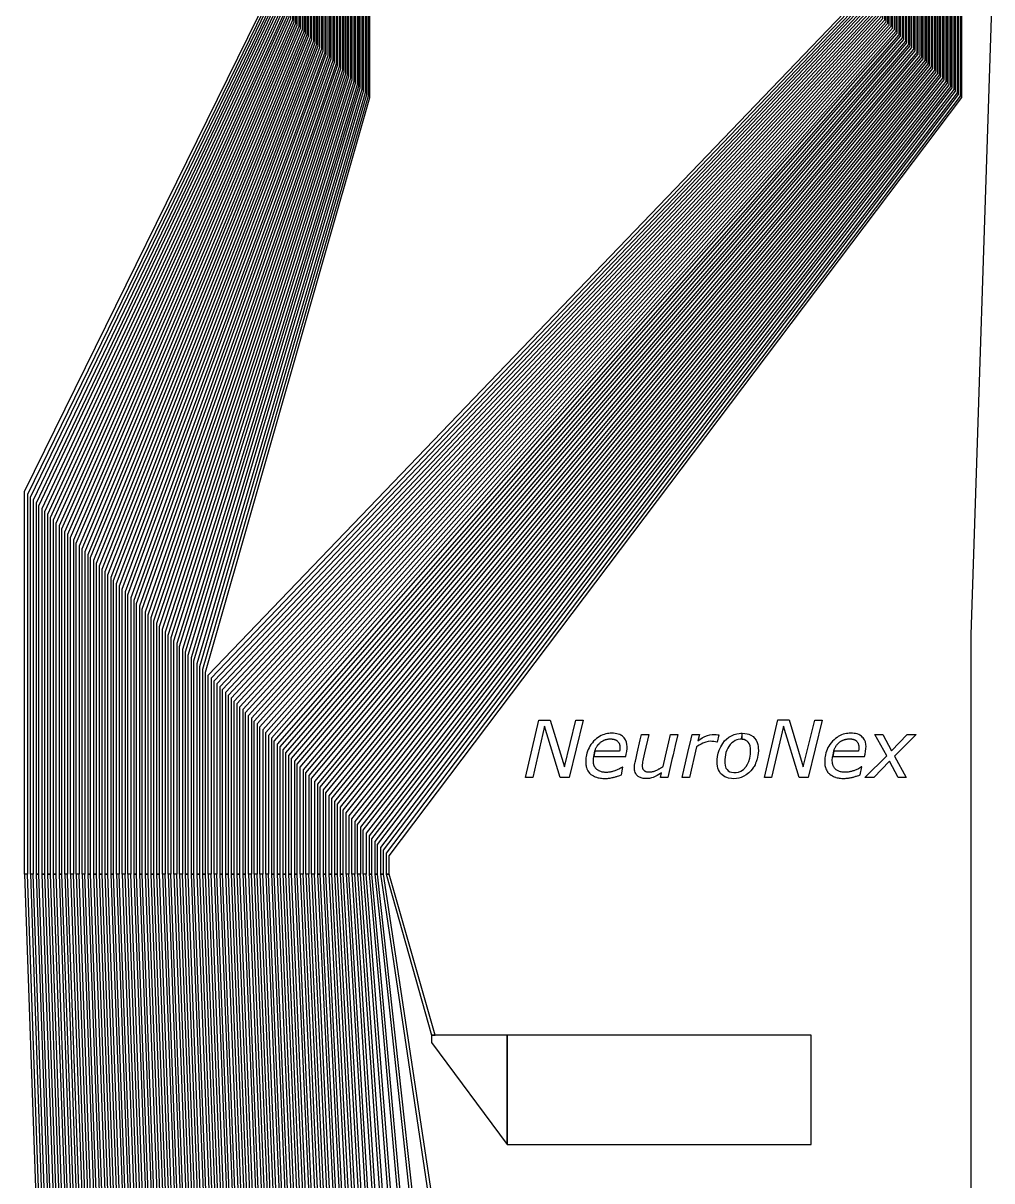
# Model space of a CAD drawing. Header units: inches. Extents: x 115980 to 170179, y 57000 to 74333.
# Drawn here: x 149739 to 150279, y 63481 to 64126 of the extents above; entities that cross this region are included whole.
import ezdxf

# ---------------------------------------------------------------- set-up
doc = ezdxf.new("R2010")
doc.units = ezdxf.units.IN
doc.header["$MEASUREMENT"] = 0
for name, color, linetype in [('metal', 221, 'Continuous'), ('nitride window', 40, 'Continuous'), ('profile', 140, 'Continuous')]:
    doc.layers.add(name, color=color, linetype=linetype)

msp = doc.modelspace()

# ---------------------------------------------------------------- linework, layer by layer
at = {"layer": 'metal'}
for points in [[(149741.62, 63651.68), (149740.02, 63651.68), (149740.02, 63865.08), (149875.82, 64141.42), (149876.72, 64141.42), (149876.72, 64140.52), (149741.62, 63863.48), (149741.62, 63651.68)], [(149744.82, 63651.68), (149743.22, 63651.68), (149743.22, 63767.31), (149743.22, 63861.88), (149877.62, 64139.62), (149877.62, 64141.42), (149878.52, 64141.42), (149878.52, 64138.72), (149744.82, 63860.28), (149744.82, 63651.68)], [(149880.32, 64141.42), (149879.42, 64141.42), (149879.42, 64137.82), (149746.42, 63858.68), (149746.42, 63651.68), (149748.02, 63651.68), (149748.02, 63857.08), (149880.32, 64136.92), (149880.32, 64141.42)], [(149882.12, 64141.42), (149881.22, 64141.42), (149881.22, 64136.02), (149749.62, 63855.48), (149749.62, 63651.68), (149751.22, 63651.68), (149751.22, 63853.88), (149882.12, 64135.12), (149882.12, 64141.42)], [(149883.92, 64141.42), (149883.02, 64141.42), (149883.02, 64134.22), (149752.82, 63852.28), (149752.82, 63651.68), (149754.42, 63651.68), (149754.42, 63850.68), (149883.92, 64133.32), (149883.92, 64141.42)], [(149885.72, 64141.42), (149884.82, 64141.42), (149884.82, 64132.42), (149756.02, 63849.08), (149756.02, 63651.68), (149757.62, 63651.68), (149757.62, 63847.48), (149885.72, 64131.52), (149885.72, 64141.42)], [(149887.52, 64141.42), (149886.62, 64141.42), (149886.62, 64130.62), (149759.22, 63845.88), (149759.22, 63651.68), (149760.82, 63651.68), (149760.82, 63844.28), (149887.52, 64129.72), (149887.52, 64141.42)], [(149764.02, 63651.68), (149762.42, 63651.68), (149762.42, 63842.68), (149888.42, 64128.82), (149888.42, 64141.42), (149889.32, 64141.42), (149889.32, 64127.92), (149764.02, 63841.08)], [(149767.22, 63651.68), (149765.62, 63651.68), (149765.62, 63839.48), (149890.22, 64127.02), (149890.22, 64141.42), (149891.12, 64141.42), (149891.12, 64126.12), (149767.22, 63837.88)], [(149770.42, 63651.68), (149768.82, 63651.68), (149768.82, 63836.28), (149892.02, 64125.22), (149892.02, 64141.42), (149892.92, 64141.42), (149892.92, 64124.32), (149770.42, 63834.68)], [(149773.62, 63651.68), (149772.02, 63651.68), (149772.02, 63767.49), (149772.02, 63833.08), (149893.82, 64123.42), (149893.82, 64141.42), (149894.72, 64141.42), (149894.72, 64122.52), (149773.62, 63831.48), (149773.62, 63651.68)], [(149896.52, 64141.42), (149895.62, 64141.42), (149895.62, 64121.62), (149775.22, 63829.88), (149775.22, 63651.68), (149776.82, 63651.68), (149776.82, 63828.28), (149896.52, 64120.72), (149896.52, 64141.42)], [(149898.32, 64141.42), (149897.42, 64141.42), (149897.42, 64119.82), (149778.42, 63826.68), (149778.42, 63651.68), (149780.02, 63651.68), (149780.02, 63825.08), (149898.32, 64118.92), (149898.32, 64141.42)], [(149900.12, 64141.42), (149899.22, 64141.42), (149899.22, 64118.02), (149781.62, 63823.48), (149781.62, 63651.68), (149783.22, 63651.68), (149783.22, 63821.88), (149900.12, 64117.12), (149900.12, 64141.42)], [(149901.92, 64141.42), (149901.02, 64141.42), (149901.02, 64116.22), (149784.82, 63820.28), (149784.82, 63651.68), (149786.42, 63651.68), (149786.42, 63818.68), (149901.92, 64115.32), (149901.92, 64141.42)], [(149903.72, 64141.42), (149902.82, 64141.42), (149902.82, 64114.42), (149788.02, 63817.08), (149788.02, 63651.68), (149789.62, 63651.68), (149789.62, 63815.48), (149903.72, 64113.52), (149903.72, 64141.42)], [(149792.82, 63651.68), (149791.22, 63651.68), (149791.22, 63813.88), (149904.62, 64112.62), (149904.62, 64141.42), (149905.52, 64141.42), (149905.52, 64111.72), (149792.82, 63812.28)], [(149796.02, 63651.68), (149794.42, 63651.68), (149794.42, 63810.68), (149906.42, 64110.82), (149906.42, 64141.42), (149907.32, 64141.42), (149907.32, 64109.92), (149796.02, 63809.08)], [(149799.22, 63651.68), (149797.62, 63651.68), (149797.62, 63765.31), (149797.62, 63807.48), (149908.22, 64109.02), (149908.22, 64141.42), (149909.12, 64141.42), (149909.12, 64108.12), (149799.22, 63805.88), (149799.22, 63651.68)], [(149910.92, 64141.42), (149910.02, 64141.42), (149910.02, 64107.22), (149800.82, 63804.28), (149800.82, 63651.68), (149802.42, 63651.68), (149802.42, 63802.68), (149910.92, 64106.32), (149910.92, 64141.42)], [(149912.72, 64141.42), (149911.82, 64141.42), (149911.82, 64105.42), (149804.02, 63801.08), (149804.02, 63651.68), (149805.62, 63651.68), (149805.62, 63799.48), (149912.72, 64104.52), (149912.72, 64141.42)], [(149914.52, 64141.42), (149913.62, 64141.42), (149913.62, 64103.62), (149807.22, 63797.88), (149807.22, 63651.68), (149808.82, 63651.68), (149808.82, 63796.28), (149914.52, 64102.72), (149914.52, 64141.42)], [(149916.32, 64141.42), (149915.42, 64141.42), (149915.42, 64101.82), (149810.42, 63794.68), (149810.42, 63651.68), (149812.02, 63651.68), (149812.02, 63793.08), (149916.32, 64100.92), (149916.32, 64141.42)], [(149918.12, 64141.42), (149917.22, 64141.42), (149917.22, 64100.02), (149813.62, 63791.48), (149813.62, 63651.68), (149815.22, 63651.68), (149815.22, 63789.88), (149918.12, 64099.12), (149918.12, 64141.42)], [(149818.42, 63651.68), (149816.82, 63651.68), (149816.82, 63788.28), (149919.02, 64098.22), (149919.02, 64141.42), (149919.92, 64141.42), (149919.92, 64097.32), (149818.42, 63786.68)], [(149821.62, 63651.68), (149820.02, 63651.68), (149820.02, 63785.08), (149920.82, 64096.42), (149920.82, 64141.42), (149921.72, 64141.42), (149921.72, 64095.52), (149821.62, 63783.48)], [(149824.82, 63651.68), (149823.22, 63651.68), (149823.22, 63781.88), (149922.62, 64094.62), (149922.62, 64141.42), (149923.52, 64141.42), (149923.52, 64093.72), (149824.82, 63780.28)], [(149828.02, 63651.68), (149826.42, 63651.68), (149826.42, 63764.56), (149826.42, 63778.68), (149924.42, 64092.82), (149924.42, 64141.42), (149925.32, 64141.42), (149925.32, 64091.92), (149828.02, 63777.08), (149828.02, 63651.68)], [(149927.12, 64141.42), (149926.22, 64141.42), (149926.22, 64091.02), (149829.62, 63775.48), (149829.62, 63651.68), (149831.22, 63651.68), (149831.22, 63773.88), (149927.12, 64090.12), (149927.12, 64141.42)], [(149928.92, 64141.42), (149928.02, 64141.42), (149928.02, 64089.22), (149832.82, 63772.28), (149832.82, 63651.68), (149834.42, 63651.68), (149834.42, 63770.68), (149928.92, 64088.32), (149928.92, 64141.42)], [(149930.72, 64141.42), (149929.82, 64141.42), (149929.82, 64087.42), (149836.02, 63769.08), (149836.02, 63651.68), (149837.62, 63651.68), (149837.62, 63767.48), (149930.72, 64086.52), (149930.72, 64141.42)], [(149932.52, 64141.42), (149931.62, 64141.42), (149931.62, 64085.62), (149839.22, 63765.88), (149839.22, 63651.68), (149840.82, 63651.68), (149840.82, 63764.28), (149932.52, 64084.72), (149932.52, 64141.42)], [(149844.02, 63651.68), (149842.42, 63651.68), (149842.42, 63762.68), (150205.82, 64141.42), (150206.72, 64141.42), (150206.72, 64140.52), (149844.02, 63761.08), (149844.02, 63651.68)], [(149847.22, 63651.68), (149845.62, 63651.68), (149845.62, 63664.91), (149845.62, 63759.48), (150207.62, 64139.62), (150207.62, 64141.42), (150208.52, 64141.42), (150208.52, 64138.72), (149847.22, 63757.88), (149847.22, 63651.68)], [(150210.32, 64141.42), (150209.42, 64141.42), (150209.42, 64137.82), (149848.82, 63756.28), (149848.82, 63651.68), (149850.42, 63651.68), (149850.42, 63754.68), (150210.32, 64136.92), (150210.32, 64141.42)], [(150212.12, 64141.42), (150211.22, 64141.42), (150211.22, 64136.02), (149852.02, 63753.08), (149852.02, 63651.68), (149853.62, 63651.68), (149853.62, 63751.48), (150212.12, 64135.12), (150212.12, 64141.42)], [(150213.92, 64141.42), (150213.02, 64141.42), (150213.02, 64134.22), (149855.22, 63749.88), (149855.22, 63651.68), (149856.82, 63651.68), (149856.82, 63748.28), (150213.92, 64133.32), (150213.92, 64141.42)], [(150215.72, 64141.42), (150214.82, 64141.42), (150214.82, 64132.42), (149858.42, 63746.68), (149858.42, 63651.68), (149860.02, 63651.68), (149860.02, 63745.08), (150215.72, 64131.52), (150215.72, 64141.42)], [(150217.52, 64141.42), (150216.62, 64141.42), (150216.62, 64130.62), (149861.62, 63743.48), (149861.62, 63651.68), (149863.22, 63651.68), (149863.22, 63741.88), (150217.52, 64129.72), (150217.52, 64141.42)], [(149866.42, 63651.68), (149864.82, 63651.68), (149864.82, 63740.28), (150218.42, 64128.82), (150218.42, 64141.42), (150219.32, 64141.42), (150219.32, 64127.92), (149866.42, 63738.68)], [(149869.62, 63651.68), (149868.02, 63651.68), (149868.02, 63737.08), (150220.22, 64127.02), (150220.22, 64141.42), (150221.12, 64141.42), (150221.12, 64126.12), (149869.62, 63735.48)], [(149872.82, 63651.68), (149871.22, 63651.68), (149871.22, 63733.88), (150222.02, 64125.22), (150222.02, 64141.42), (150222.92, 64141.42), (150222.92, 64124.32), (149872.82, 63732.28)], [(149876.02, 63651.68), (149874.42, 63651.68), (149874.42, 63665.09), (149874.42, 63730.68), (150223.82, 64123.42), (150223.82, 64141.42), (150224.72, 64141.42), (150224.72, 64122.52), (149876.02, 63729.08), (149876.02, 63651.68)], [(150226.52, 64141.42), (150225.62, 64141.42), (150225.62, 64121.62), (149877.62, 63727.48), (149877.62, 63651.68), (149879.22, 63651.68), (149879.22, 63725.88), (150226.52, 64120.72), (150226.52, 64141.42)], [(150228.32, 64141.42), (150227.42, 64141.42), (150227.42, 64119.82), (149880.82, 63724.28), (149880.82, 63651.68), (149882.42, 63651.68), (149882.42, 63722.68), (150228.32, 64118.92), (150228.32, 64141.42)], [(150230.12, 64141.42), (150229.22, 64141.42), (150229.22, 64118.02), (149884.02, 63721.08), (149884.02, 63651.68), (149885.62, 63651.68), (149885.62, 63719.48), (150230.12, 64117.12), (150230.12, 64141.42)], [(150231.92, 64141.42), (150231.02, 64141.42), (150231.02, 64116.22), (149887.22, 63717.88), (149887.22, 63651.68), (149888.82, 63651.68), (149888.82, 63716.28), (150231.92, 64115.32), (150231.92, 64141.42)], [(150233.72, 64141.42), (150232.82, 64141.42), (150232.82, 64114.42), (149890.42, 63714.68), (149890.42, 63651.68), (149892.02, 63651.68), (149892.02, 63713.08), (150233.72, 64113.52), (150233.72, 64141.42)], [(149895.22, 63651.68), (149893.62, 63651.68), (149893.62, 63711.48), (150234.62, 64112.62), (150234.62, 64141.42), (150235.52, 64141.42), (150235.52, 64111.72), (149895.22, 63709.88)], [(149898.42, 63651.68), (149896.82, 63651.68), (149896.82, 63708.28), (150236.42, 64110.82), (150236.42, 64141.42), (150237.32, 64141.42), (150237.32, 64109.92), (149898.42, 63706.68)], [(149901.62, 63651.68), (149900.02, 63651.68), (149900.02, 63662.91), (149900.02, 63705.08), (150238.22, 64109.02), (150238.22, 64141.42), (150239.12, 64141.42), (150239.12, 64108.12), (149901.62, 63703.48), (149901.62, 63651.68)], [(150240.92, 64141.42), (150240.02, 64141.42), (150240.02, 64107.22), (149903.22, 63701.88), (149903.22, 63651.68), (149904.82, 63651.68), (149904.82, 63700.28), (150240.92, 64106.32), (150240.92, 64141.42)], [(150242.72, 64141.42), (150241.82, 64141.42), (150241.82, 64105.42), (149906.42, 63698.68), (149906.42, 63651.68), (149908.02, 63651.68), (149908.02, 63697.08), (150242.72, 64104.52), (150242.72, 64141.42)], [(150244.52, 64141.42), (150243.62, 64141.42), (150243.62, 64103.62), (149909.62, 63695.48), (149909.62, 63651.68), (149911.22, 63651.68), (149911.22, 63693.88), (150244.52, 64102.72), (150244.52, 64141.42)], [(150246.32, 64141.42), (150245.42, 64141.42), (150245.42, 64101.82), (149912.82, 63692.28), (149912.82, 63651.68), (149914.42, 63651.68), (149914.42, 63690.68), (150246.32, 64100.92), (150246.32, 64141.42)], [(150248.12, 64141.42), (150247.22, 64141.42), (150247.22, 64100.02), (149916.02, 63689.08), (149916.02, 63651.68), (149917.62, 63651.68), (149917.62, 63687.48), (150248.12, 64099.12), (150248.12, 64141.42)], [(149920.82, 63651.68), (149919.22, 63651.68), (149919.22, 63685.88), (150249.02, 64098.22), (150249.02, 64141.42), (150249.92, 64141.42), (150249.92, 64097.32), (149920.82, 63684.28)], [(149924.02, 63651.68), (149922.42, 63651.68), (149922.42, 63682.68), (150250.82, 64096.42), (150250.82, 64141.42), (150251.72, 64141.42), (150251.72, 64095.52), (149924.02, 63681.08)], [(149927.22, 63651.68), (149925.62, 63651.68), (149925.62, 63679.48), (150252.62, 64094.62), (150252.62, 64141.42), (150253.52, 64141.42), (150253.52, 64093.72), (149927.22, 63677.88)], [(149930.42, 63651.68), (149928.82, 63651.68), (149928.82, 63662.16), (149928.82, 63676.28), (150254.42, 64092.82), (150254.42, 64141.42), (150255.32, 64141.42), (150255.32, 64091.92), (149930.42, 63674.68), (149930.42, 63651.68)], [(150257.12, 64141.42), (150256.22, 64141.42), (150256.22, 64091.02), (149932.02, 63673.08), (149932.02, 63651.68), (149933.62, 63651.68), (149933.62, 63671.48), (150257.12, 64090.12), (150257.12, 64141.42)], [(150258.92, 64141.42), (150258.02, 64141.42), (150258.02, 64089.22), (149935.22, 63669.88), (149935.22, 63651.68), (149936.82, 63651.68), (149936.82, 63668.28), (150258.92, 64088.32), (150258.92, 64141.42)], [(150260.72, 64141.42), (150259.82, 64141.42), (150259.82, 64087.42), (149938.42, 63666.68), (149938.42, 63651.68), (149940.02, 63651.68), (149940.02, 63665.08), (150260.72, 64086.52), (150260.72, 64141.42)], [(150262.52, 64141.42), (150261.62, 64141.42), (150261.62, 64085.62), (149941.62, 63663.48), (149941.62, 63651.68), (149943.22, 63651.68), (149943.22, 63661.88), (150262.52, 64084.72), (150262.52, 64141.42)], [(150019.26, 63705.67), (150026.65, 63737.66), (150033.05, 63737.66), (150040.93, 63711.53), (150047.31, 63737.65), (150051.35, 63737.65), (150043.57, 63705.67), (150038.53, 63705.67), (150029.84, 63734.28), (150023.27, 63705.65)], [(150152.45, 63705.7), (150159.85, 63737.7), (150166.25, 63737.7), (150174.12, 63711.57), (150180.51, 63737.69), (150184.55, 63737.69), (150176.77, 63705.7), (150171.72, 63705.7), (150163.03, 63734.32), (150156.46, 63705.69)], [(150057.31, 63717.3), (150075.11, 63717.31), (150075.39, 63718.6), (150075.65, 63720.12), (150075.86, 63721.85), (150075.89, 63722.88), (150075.8, 63724.06), (150075.52, 63725.42), (150074.98, 63726.63), (150074.65, 63727.19), (150074.29, 63727.68), (150073.83, 63728.17), (150073.29, 63728.63), (150072.73, 63729.04), (150072.37, 63729.27), (150071.79, 63729.53), (150070.86, 63729.89), (150070.09, 63730.07), (150069.23, 63730.22), (150068.27, 63730.3), (150067.31, 63730.34), (150066.4, 63730.3), (150065.72, 63730.23), (150064.91, 63730.12), (150064, 63729.93), (150063.11, 63729.68), (150062.27, 63729.37), (150061.45, 63729.02), (150060.44, 63728.49), (150059.71, 63728), (150058.87, 63727.38), (150058.04, 63726.65), (150057.23, 63725.83), (150056.51, 63725), (150055.74, 63724.02), (150055.19, 63723.15), (150054.68, 63722.27), (150054.21, 63721.22), (150053.8, 63720.26), (150053.48, 63719.26), (150053.24, 63718.29), (150053.07, 63717.34), (150052.96, 63716.61), (150052.88, 63715.84), (150052.83, 63715.04), (150052.83, 63714.58), (150052.83, 63713.99), (150052.86, 63713.36), (150052.92, 63712.7), (150053, 63712.2), (150053.1, 63711.67), (150053.24, 63711.14), (150053.49, 63710.45), (150053.8, 63709.79), (150054.09, 63709.26), (150054.35, 63708.87), (150054.48, 63708.67), (150054.96, 63708.11), (150055.32, 63707.76), (150055.74, 63707.39), (150056.37, 63706.92), (150057.11, 63706.49), (150057.79, 63706.16), (150058.17, 63706), (150058.92, 63705.75), (150059.12, 63705.68), (150059.79, 63705.51), (150060.26, 63705.38), (150060.98, 63705.28), (150061.64, 63705.2), (150062.34, 63705.13), (150062.84, 63705.13), (150063.29, 63705.12), (150063.76, 63705.1), (150064.25, 63705.11), (150064.88, 63705.14), (150065.44, 63705.18), (150066.03, 63705.26), (150066.51, 63705.33), (150067.04, 63705.44), (150067.61, 63705.55), (150068.08, 63705.67), (150068.5, 63705.75), (150068.92, 63705.86), (150069.36, 63705.99), (150069.81, 63706.13), (150070.22, 63706.25), (150070.6, 63706.37), (150071.21, 63706.62), (150071.78, 63706.81), (150072.71, 63707.15), (150073.58, 63711.49), (150073.34, 63711.49), (150072.87, 63711.19), (150072.27, 63710.83), (150071.66, 63710.5), (150071.26, 63710.31), (150070.79, 63710.09), (150070.34, 63709.89), (150069.91, 63709.71), (150069.5, 63709.55), (150069.03, 63709.38), (150068.57, 63709.23), (150068.23, 63709.11), (150067.82, 63708.99), (150067.3, 63708.86), (150066.78, 63708.75), (150066.41, 63708.67), (150065.93, 63708.6), (150065.43, 63708.55), (150065, 63708.5), (150064.43, 63708.48), (150063.89, 63708.49), (150063.47, 63708.5), (150063.04, 63708.54), (150062.52, 63708.6), (150062, 63708.7), (150061.65, 63708.78), (150061.18, 63708.92), (150060.71, 63709.09), (150060.33, 63709.26), (150060, 63709.43), (150059.67, 63709.64), (150059.3, 63709.89), (150059.03, 63710.13), (150058.72, 63710.42), (150058.58, 63710.57), (150058.35, 63710.85), (150058.13, 63711.15), (150057.86, 63711.58), (150057.78, 63711.71), (150057.62, 63712.03), (150057.53, 63712.3), (150057.43, 63712.58), (150057.33, 63712.84), (150057.21, 63713.42), (150057.11, 63714.22), (150057.09, 63714.96), (150057.08, 63715.68), (150057.16, 63716.46), (150057.26, 63717.08), (150057.29, 63717.26), (150057.3, 63717.3), (150057.89, 63720.28), (150057.98, 63720.56), (150058.07, 63720.88), (150058.19, 63721.19), (150058.36, 63721.62), (150058.51, 63721.94), (150058.67, 63722.28), (150058.82, 63722.57), (150059, 63722.86), (150059.11, 63723.05), (150059.25, 63723.25), (150059.5, 63723.62), (150059.63, 63723.77), (150059.89, 63724.07), (150060.03, 63724.25), (150060.41, 63724.62), (150060.59, 63724.8), (150060.87, 63725.04), (150061.12, 63725.26), (150061.38, 63725.45), (150061.68, 63725.67), (150061.88, 63725.8), (150062.14, 63725.95), (150062.33, 63726.07), (150062.46, 63726.15), (150062.73, 63726.28), (150062.97, 63726.39), (150063.19, 63726.49), (150063.44, 63726.58), (150063.67, 63726.68), (150063.88, 63726.74), (150064.17, 63726.83), (150064.37, 63726.88), (150064.71, 63726.96), (150064.91, 63726.99), (150065.11, 63727.04), (150065.38, 63727.07), (150065.68, 63727.11), (150065.84, 63727.12), (150066.19, 63727.13), (150066.54, 63727.15), (150066.72, 63727.15), (150066.9, 63727.15), (150067.16, 63727.14), (150067.37, 63727.12), (150067.58, 63727.1), (150067.76, 63727.08), (150067.91, 63727.06), (150068.14, 63727.02), (150068.44, 63726.97), (150068.67, 63726.91), (150068.94, 63726.84), (150069.03, 63726.81), (150069.16, 63726.76), (150069.31, 63726.7), (150069.44, 63726.65), (150069.57, 63726.59), (150069.71, 63726.52), (150069.83, 63726.46), (150069.9, 63726.42), (150070.01, 63726.35), (150070.11, 63726.28), (150070.22, 63726.2), (150070.3, 63726.15), (150070.39, 63726.07), (150070.49, 63725.98), (150070.62, 63725.86), (150070.71, 63725.76), (150070.81, 63725.65), (150071, 63725.41), (150071.16, 63725.17), (150071.3, 63724.93), (150071.41, 63724.7), (150071.51, 63724.46), (150071.57, 63724.33), (150071.65, 63724.06), (150071.71, 63723.85), (150071.76, 63723.59), (150071.81, 63723.36), (150071.86, 63722.91), (150071.87, 63722.62), (150071.88, 63722.29), (150071.87, 63721.87), (150071.86, 63721.58), (150071.84, 63721.3), (150071.8, 63721.01), (150071.77, 63720.73), (150071.73, 63720.46), (150071.69, 63720.28), (150057.99, 63720.28), (150057.91, 63720.28)], [(150083.95, 63729.67), (150088.02, 63729.67), (150085.63, 63719.38), (150084.83, 63716), (150084.63, 63715.05), (150084.51, 63714.33), (150084.41, 63713.69), (150084.3, 63712.63), (150084.31, 63711.75), (150084.46, 63710.92), (150084.69, 63710.33), (150085.04, 63709.82), (150085.32, 63709.53), (150085.49, 63709.4), (150085.7, 63709.27), (150085.88, 63709.16), (150086.12, 63709.05), (150086.42, 63708.95), (150086.71, 63708.87), (150086.92, 63708.82), (150087.15, 63708.79), (150087.47, 63708.75), (150087.71, 63708.73), (150087.98, 63708.71), (150088.26, 63708.71), (150088.56, 63708.71), (150088.8, 63708.72), (150089.13, 63708.75), (150089.39, 63708.78), (150089.7, 63708.83), (150090.07, 63708.91), (150090.35, 63708.99), (150090.6, 63709.05), (150090.9, 63709.15), (150091.18, 63709.25), (150091.57, 63709.4), (150091.95, 63709.56), (150092.4, 63709.76), (150092.82, 63709.96), (150093.15, 63710.12), (150093.45, 63710.27), (150093.66, 63710.39), (150093.89, 63710.51), (150094.17, 63710.66), (150094.47, 63710.84), (150094.68, 63710.96), (150094.9, 63711.09), (150095.11, 63711.22), (150095.41, 63711.41), (150095.61, 63711.55), (150095.76, 63711.63), (150095.88, 63711.73), (150095.93, 63711.76), (150097.27, 63717.59), (150099.14, 63725.6), (150100.08, 63729.66), (150104.15, 63729.67), (150102.71, 63723.44), (150101.52, 63718.36), (150100.9, 63715.67), (150098.58, 63705.66), (150094.49, 63705.67), (150095.12, 63708.31), (150094.54, 63707.93), (150093.67, 63707.37), (150092.73, 63706.84), (150091.92, 63706.4), (150091.15, 63706.02), (150090.36, 63705.69), (150089.51, 63705.39), (150088.88, 63705.24), (150088.3, 63705.12), (150087.64, 63705.04), (150086.85, 63704.99), (150086.2, 63704.99), (150085.49, 63705.05), (150084.93, 63705.11), (150084.24, 63705.24), (150083.81, 63705.38), (150083.27, 63705.58), (150082.75, 63705.83), (150082.41, 63706.04), (150082.07, 63706.25), (150081.72, 63706.53), (150081.39, 63706.86), (150080.98, 63707.38), (150080.67, 63707.86), (150080.39, 63708.46), (150080.19, 63709.08), (150080.05, 63709.78), (150079.98, 63710.39), (150079.96, 63711.03), (150079.96, 63711.63), (150080.05, 63712.48), (150080.23, 63713.52), (150080.32, 63714.11), (150080.5, 63714.82), (150080.85, 63716.35), (150081.49, 63719.12), (150083.23, 63726.65), (150083.94, 63729.66), (150083.94, 63729.67)], [(150112.09, 63729.68), (150116.2, 63729.65), (150115.39, 63726.1), (150116.51, 63726.87), (150117.78, 63727.68), (150119.2, 63728.42), (150120.65, 63729.02), (150122.08, 63729.44), (150123.26, 63729.61), (150124.4, 63729.66), (150125.53, 63729.62), (150126.43, 63729.49), (150127.04, 63729.39), (150126.1, 63725.34), (150125.82, 63725.37), (150125.24, 63725.53), (150124.22, 63725.7), (150123.15, 63725.79), (150122.15, 63725.81), (150121.02, 63725.67), (150119.83, 63725.42), (150118.19, 63724.8), (150117.17, 63724.26), (150116.12, 63723.69), (150115.2, 63723.08), (150114.59, 63722.68), (150110.69, 63705.66), (150106.56, 63705.67), (150109.76, 63719.55), (150111.53, 63727.26)], [(150139.97, 63730.32), (150141.48, 63730.25), (150142.81, 63730.03), (150143.8, 63729.75), (150144.85, 63729.29), (150146.14, 63728.43), (150146.94, 63727.62), (150147.83, 63726.45), (150148.45, 63725.1), (150148.74, 63724.08), (150148.96, 63722.96), (150149.03, 63721.91), (150149.05, 63720.65), (150148.97, 63719.09), (150148.83, 63718.1), (150148.62, 63716.96), (150148.38, 63715.95), (150148.23, 63715.42), (150147.86, 63714.37), (150147.53, 63713.56), (150147.2, 63712.79), (150146.68, 63711.86), (150146.42, 63711.41), (150145.68, 63710.32), (150144.81, 63709.27), (150143.73, 63708.16), (150142.35, 63707.08), (150140.97, 63706.3), (150139.51, 63705.67), (150138.22, 63705.32), (150136.88, 63705.05), (150135.22, 63704.98), (150134.14, 63705.04), (150132.48, 63705.24), (150131.4, 63705.57), (150130.46, 63705.97), (150129.6, 63706.51), (150128.83, 63707.13), (150128, 63707.93), (150127.36, 63708.89), (150126.9, 63709.87), (150126.56, 63710.76), (150126.28, 63711.97), (150126.15, 63713.23), (150126.09, 63714.65), (150126.15, 63715.63), (150126.3, 63717.39), (150126.73, 63719.22), (150127.28, 63720.94), (150128.07, 63722.8), (150129.2, 63724.58), (150130.25, 63726), (150131.34, 63727.08), (150132.58, 63728.04), (150134.01, 63728.9), (150135.64, 63729.57), (150137.12, 63730.02), (150138.31, 63730.22), (150139.2, 63730.3), (150139.89, 63730.33), (150139.85, 63726.92), (150138.89, 63726.92), (150137.85, 63726.8), (150137.06, 63726.6), (150136.14, 63726.21), (150135.17, 63725.61), (150134.24, 63724.89), (150133.41, 63723.97), (150132.56, 63722.83), (150132.1, 63722.02), (150131.54, 63720.85), (150130.99, 63719.49), (150130.7, 63718.22), (150130.5, 63716.97), (150130.34, 63715.63), (150130.33, 63713.76), (150130.47, 63712.35), (150131.01, 63710.89), (150131.61, 63710.08), (150132.32, 63709.39), (150133.18, 63708.88), (150134.12, 63708.53), (150135.33, 63708.36), (150136.63, 63708.38), (150138.08, 63708.68), (150139.32, 63709.22), (150140.7, 63710.13), (150142.2, 63711.81), (150143.02, 63713.14), (150143.66, 63714.57), (150144.3, 63716.39), (150144.67, 63718.56), (150144.72, 63720.22), (150144.75, 63721.84), (150144.5, 63723.25), (150143.96, 63724.51), (150143.44, 63725.32), (150142.88, 63725.87), (150142.17, 63726.34), (150141.12, 63726.75), (150140.23, 63726.9), (150139.91, 63726.92)], [(150190.5, 63717.34), (150208.31, 63717.34), (150208.58, 63718.63), (150208.85, 63720.15), (150209.06, 63721.88), (150209.09, 63722.92), (150208.99, 63724.09), (150208.72, 63725.45), (150208.17, 63726.67), (150207.84, 63727.22), (150207.49, 63727.71), (150207.02, 63728.2), (150206.48, 63728.67), (150205.93, 63729.08), (150205.57, 63729.3), (150204.99, 63729.56), (150204.05, 63729.92), (150203.29, 63730.11), (150202.43, 63730.25), (150201.46, 63730.33), (150200.51, 63730.37), (150199.6, 63730.33), (150198.91, 63730.26), (150198.11, 63730.16), (150197.2, 63729.96), (150196.31, 63729.71), (150195.46, 63729.41), (150194.65, 63729.05), (150193.64, 63728.52), (150192.9, 63728.03), (150192.07, 63727.41), (150191.24, 63726.69), (150190.43, 63725.87), (150189.7, 63725.03), (150188.94, 63724.06), (150188.38, 63723.19), (150187.88, 63722.3), (150187.4, 63721.26), (150186.99, 63720.29), (150186.68, 63719.3), (150186.44, 63718.33), (150186.26, 63717.37), (150186.16, 63716.65), (150186.08, 63715.88), (150186.03, 63715.07), (150186.03, 63714.61), (150186.03, 63714.02), (150186.05, 63713.39), (150186.12, 63712.73), (150186.2, 63712.24), (150186.29, 63711.7), (150186.44, 63711.17), (150186.68, 63710.48), (150187, 63709.82), (150187.28, 63709.29), (150187.55, 63708.91), (150187.68, 63708.7), (150188.16, 63708.14), (150188.52, 63707.79), (150188.94, 63707.42), (150189.57, 63706.95), (150190.3, 63706.53), (150190.98, 63706.19), (150191.37, 63706.03), (150192.11, 63705.78), (150192.31, 63705.72), (150192.98, 63705.54), (150193.46, 63705.41), (150194.18, 63705.31), (150194.83, 63705.24), (150195.54, 63705.16), (150196.03, 63705.17), (150196.49, 63705.15), (150196.95, 63705.13), (150197.44, 63705.15), (150198.07, 63705.18), (150198.63, 63705.21), (150199.22, 63705.29), (150199.7, 63705.37), (150200.24, 63705.48), (150200.81, 63705.59), (150201.27, 63705.7), (150201.7, 63705.79), (150202.12, 63705.89), (150202.56, 63706.03), (150203.01, 63706.16), (150203.42, 63706.29), (150203.8, 63706.41), (150204.4, 63706.65), (150204.98, 63706.84), (150205.9, 63707.18), (150206.78, 63711.52), (150206.53, 63711.52), (150206.06, 63711.22), (150205.46, 63710.87), (150204.85, 63710.53), (150204.46, 63710.34), (150203.99, 63710.12), (150203.54, 63709.93), (150203.11, 63709.75), (150202.7, 63709.58), (150202.23, 63709.42), (150201.77, 63709.26), (150201.42, 63709.15), (150201.01, 63709.03), (150200.5, 63708.89), (150199.98, 63708.78), (150199.6, 63708.71), (150199.13, 63708.64), (150198.63, 63708.58), (150198.2, 63708.54), (150197.63, 63708.52), (150197.09, 63708.53), (150196.67, 63708.54), (150196.24, 63708.58), (150195.72, 63708.63), (150195.2, 63708.73), (150194.84, 63708.82), (150194.38, 63708.95), (150193.9, 63709.12), (150193.53, 63709.3), (150193.2, 63709.46), (150192.86, 63709.67), (150192.5, 63709.92), (150192.23, 63710.16), (150191.92, 63710.46), (150191.77, 63710.6), (150191.54, 63710.89), (150191.32, 63711.18), (150191.06, 63711.61), (150190.98, 63711.75), (150190.82, 63712.07), (150190.72, 63712.33), (150190.63, 63712.61), (150190.53, 63712.88), (150190.4, 63713.45), (150190.3, 63714.25), (150190.29, 63714.99), (150190.27, 63715.71), (150190.36, 63716.49), (150190.46, 63717.12), (150190.49, 63717.29), (150190.5, 63717.34), (150191.09, 63720.31), (150191.18, 63720.6), (150191.27, 63720.91), (150191.39, 63721.22), (150191.55, 63721.66), (150191.71, 63721.98), (150191.87, 63722.32), (150192.02, 63722.6), (150192.19, 63722.89), (150192.3, 63723.09), (150192.45, 63723.29), (150192.7, 63723.66), (150192.82, 63723.8), (150193.09, 63724.11), (150193.22, 63724.28), (150193.61, 63724.66), (150193.78, 63724.84), (150194.06, 63725.07), (150194.31, 63725.29), (150194.57, 63725.48), (150194.88, 63725.7), (150195.08, 63725.83), (150195.33, 63725.99), (150195.52, 63726.1), (150195.66, 63726.18), (150195.92, 63726.31), (150196.17, 63726.43), (150196.38, 63726.52), (150196.63, 63726.62), (150196.86, 63726.71), (150197.07, 63726.77), (150197.36, 63726.86), (150197.57, 63726.91), (150197.91, 63726.99), (150198.11, 63727.03), (150198.3, 63727.07), (150198.57, 63727.1), (150198.88, 63727.14), (150199.04, 63727.15), (150199.38, 63727.16), (150199.73, 63727.18), (150199.91, 63727.18), (150200.09, 63727.18), (150200.36, 63727.17), (150200.56, 63727.15), (150200.78, 63727.13), (150200.95, 63727.12), (150201.11, 63727.1), (150201.34, 63727.05), (150201.63, 63727), (150201.87, 63726.94), (150202.14, 63726.87), (150202.23, 63726.84), (150202.35, 63726.79), (150202.51, 63726.74), (150202.64, 63726.69), (150202.77, 63726.62), (150202.9, 63726.55), (150203.03, 63726.49), (150203.09, 63726.46), (150203.2, 63726.38), (150203.31, 63726.31), (150203.42, 63726.24), (150203.5, 63726.18), (150203.58, 63726.11), (150203.68, 63726.02), (150203.81, 63725.9), (150203.91, 63725.79), (150204.01, 63725.68), (150204.2, 63725.44), (150204.36, 63725.21), (150204.49, 63724.97), (150204.61, 63724.74), (150204.7, 63724.49), (150204.77, 63724.36), (150204.84, 63724.09), (150204.9, 63723.88), (150204.96, 63723.62), (150205, 63723.39), (150205.06, 63722.94), (150205.06, 63722.66), (150205.08, 63722.32), (150205.07, 63721.9), (150205.05, 63721.61), (150205.04, 63721.33), (150205, 63721.05), (150204.96, 63720.77), (150204.92, 63720.49), (150204.88, 63720.31), (150191.19, 63720.31), (150191.1, 63720.31)], [(150214.06, 63729.67), (150218.49, 63729.66), (150223.32, 63720.51), (150232.07, 63729.65), (150236.96, 63729.65), (150224.93, 63717.56), (150231.52, 63705.65), (150227.01, 63705.65), (150222.21, 63714.83), (150213.42, 63705.65), (150208.48, 63705.64), (150220.6, 63717.77)], [(149741.62, 63651.68), (149740.02, 63651.68), (149966.76, 57160.96), (149968.87, 57160.96)], [(149744.82, 63651.68), (149743.22, 63651.68), (149966.76, 57262.57), (149968.87, 57262.57)], [(149748.02, 63651.68), (149746.42, 63651.68), (149966.76, 57364.17), (149968.87, 57364.17)], [(149966.76, 57465.77), (149968.87, 57465.77), (149751.22, 63651.68), (149749.62, 63651.68)], [(149754.42, 63651.68), (149752.82, 63651.68), (149966.76, 57567.38), (149968.87, 57567.38)], [(149966.76, 57668.98), (149968.87, 57668.98), (149757.62, 63651.68), (149756.02, 63651.68)], [(149966.76, 57770.59), (149968.87, 57770.59), (149760.82, 63651.68), (149759.22, 63651.68)], [(149764.02, 63651.68), (149762.42, 63651.68), (149966.76, 57872.19), (149968.87, 57872.19)], [(149767.22, 63651.68), (149765.62, 63651.68), (149966.76, 57973.79), (149968.87, 57973.79)], [(149770.42, 63651.68), (149768.82, 63651.68), (149966.76, 58075.4), (149968.87, 58075.4)], [(149773.62, 63651.68), (149772.02, 63651.68), (149966.76, 58177), (149968.87, 58177)], [(149966.76, 58278.61), (149968.87, 58278.61), (149776.82, 63651.68), (149775.22, 63651.68)], [(149780.02, 63651.68), (149778.42, 63651.68), (149966.76, 58380.21), (149968.87, 58380.21)], [(149966.76, 58481.81), (149968.87, 58481.81), (149783.22, 63651.68), (149781.62, 63651.68)], [(149966.76, 58583.42), (149968.87, 58583.42), (149786.42, 63651.68), (149784.82, 63651.68)], [(149789.62, 63651.68), (149788.02, 63651.68), (149966.76, 58685.02), (149968.87, 58685.02)], [(149792.82, 63651.68), (149791.22, 63651.68), (149966.76, 58786.63), (149968.87, 58786.63)], [(149796.02, 63651.68), (149794.42, 63651.68), (149966.76, 58888.23), (149968.87, 58888.23)], [(149799.22, 63651.68), (149797.62, 63651.68), (149966.76, 58989.83), (149968.87, 58989.83)], [(149966.76, 59091.44), (149968.87, 59091.44), (149802.42, 63651.68), (149800.82, 63651.68)], [(149805.62, 63651.68), (149804.02, 63651.68), (149966.76, 59193.04), (149968.87, 59193.04)], [(149966.76, 59294.65), (149968.87, 59294.65), (149808.82, 63651.68), (149807.22, 63651.68)], [(149966.76, 59396.25), (149968.87, 59396.25), (149812.02, 63651.68), (149810.42, 63651.68)], [(149815.22, 63651.68), (149813.62, 63651.68), (149966.76, 59497.85), (149968.87, 59497.85)], [(149818.42, 63651.68), (149816.82, 63651.68), (149966.76, 59599.46), (149968.87, 59599.46)], [(149821.62, 63651.68), (149820.02, 63651.68), (149966.76, 59701.06), (149968.87, 59701.06)], [(149824.82, 63651.68), (149823.22, 63651.68), (149966.76, 59802.67), (149968.87, 59802.67)], [(149966.76, 59904.27), (149968.87, 59904.27), (149828.02, 63651.68), (149826.42, 63651.68)], [(149831.22, 63651.68), (149829.62, 63651.68), (149966.76, 60005.87), (149968.87, 60005.87)], [(149966.76, 60107.48), (149968.87, 60107.48), (149834.42, 63651.68), (149832.82, 63651.68)], [(149966.76, 60209.08), (149968.87, 60209.08), (149837.62, 63651.68), (149836.02, 63651.68)], [(149840.82, 63651.68), (149839.22, 63651.68), (149966.76, 60310.69), (149968.87, 60310.69)], [(149844.02, 63651.68), (149842.42, 63651.68), (149966.76, 60412.29), (149968.87, 60412.29)], [(149847.22, 63651.68), (149845.62, 63651.68), (149966.76, 60513.89), (149968.87, 60513.89)], [(149850.42, 63651.68), (149848.82, 63651.68), (149966.76, 60615.5), (149968.87, 60615.5)], [(149966.76, 60717.1), (149968.87, 60717.1), (149853.62, 63651.68), (149852.02, 63651.68)], [(149856.82, 63651.68), (149855.22, 63651.68), (149966.76, 60818.71), (149968.87, 60818.71)], [(149966.76, 60920.31), (149968.87, 60920.31), (149860.02, 63651.68), (149858.42, 63651.68)], [(149966.76, 61021.91), (149968.87, 61021.91), (149863.22, 63651.68), (149861.62, 63651.68)], [(149866.42, 63651.68), (149864.82, 63651.68), (149966.76, 61123.52), (149968.87, 61123.52)], [(149869.62, 63651.68), (149868.02, 63651.68), (149966.76, 61225.12), (149968.87, 61225.12)], [(149872.82, 63651.68), (149871.22, 63651.68), (149966.76, 61326.73), (149968.87, 61326.73)], [(149876.02, 63651.68), (149874.42, 63651.68), (149966.76, 61428.33), (149968.87, 61428.33)], [(149966.76, 61529.93), (149968.87, 61529.93), (149879.22, 63651.68), (149877.62, 63651.68)], [(149882.42, 63651.68), (149880.82, 63651.68), (149966.76, 61631.54), (149968.87, 61631.54)], [(149966.76, 61733.14), (149968.87, 61733.14), (149885.62, 63651.68), (149884.02, 63651.68)], [(149966.76, 61834.75), (149968.87, 61834.75), (149888.82, 63651.68), (149887.22, 63651.68)], [(149892.02, 63651.68), (149890.42, 63651.68), (149966.76, 61936.35), (149968.87, 61936.35)], [(149895.22, 63651.68), (149893.62, 63651.68), (149966.76, 62037.95), (149968.87, 62037.95)], [(149898.42, 63651.68), (149896.82, 63651.68), (149966.76, 62139.56), (149968.87, 62139.56)], [(149901.62, 63651.68), (149900.02, 63651.68), (149966.76, 62241.16), (149968.87, 62241.16)], [(149966.76, 62342.77), (149968.87, 62342.77), (149904.82, 63651.68), (149903.22, 63651.68)], [(149908.02, 63651.68), (149906.42, 63651.68), (149966.76, 62444.37), (149968.87, 62444.37)], [(149966.76, 62545.97), (149968.87, 62545.97), (149911.22, 63651.68), (149909.62, 63651.68)], [(149966.76, 62647.58), (149968.87, 62647.58), (149914.42, 63651.68), (149912.82, 63651.68)], [(149917.62, 63651.68), (149916.02, 63651.68), (149966.76, 62749.18), (149968.87, 62749.18)], [(149920.82, 63651.68), (149919.22, 63651.68), (149966.76, 62850.79), (149968.87, 62850.79)], [(149924.02, 63651.68), (149922.42, 63651.68), (149966.76, 62952.39), (149968.87, 62952.39)], [(149927.22, 63651.68), (149925.62, 63651.68), (149966.76, 63053.99), (149968.87, 63053.99)], [(149966.76, 63155.6), (149968.87, 63155.6), (149930.42, 63651.68), (149928.82, 63651.68)], [(149933.62, 63651.68), (149932.02, 63651.68), (149966.76, 63257.2), (149968.87, 63257.2)], [(149966.76, 63358.81), (149968.87, 63358.81), (149936.82, 63651.68), (149935.22, 63651.68)], [(149966.76, 63460.41), (149968.87, 63460.41), (149940.02, 63651.68), (149938.42, 63651.68)], [(149943.22, 63651.68), (149941.62, 63651.68), (149966.76, 63562.01), (149968.87, 63562.01)], [(150009.09, 63501.05), (150009.09, 63562.01), (149966.76, 63562.01), (149966.76, 63557.78), (150009.09, 63501.05)], [(150178.43, 63562.01), (150009.09, 63562.01), (150009.09, 63501.05), (150178.43, 63501.05)]]:
    msp.add_lwpolyline(points, close=True, dxfattribs=at)
at = {"layer": 'nitride window'}
msp.add_lwpolyline([(150178.43, 63562.01), (150009.09, 63562.01), (150009.09, 63501.05), (150178.43, 63501.05)], close=True, dxfattribs=at)
at = {"layer": 'profile'}
msp.add_lwpolyline([(149210.92, 63785.21), (149199.22, 64141.42), (150279.22, 64141.42), (150267.51, 63785.21), (150267.51, 57100), (150247.51, 57080), (149230.92, 57080), (149210.92, 57100)], close=True, dxfattribs=at)

doc.saveas('drawing.dxf')
